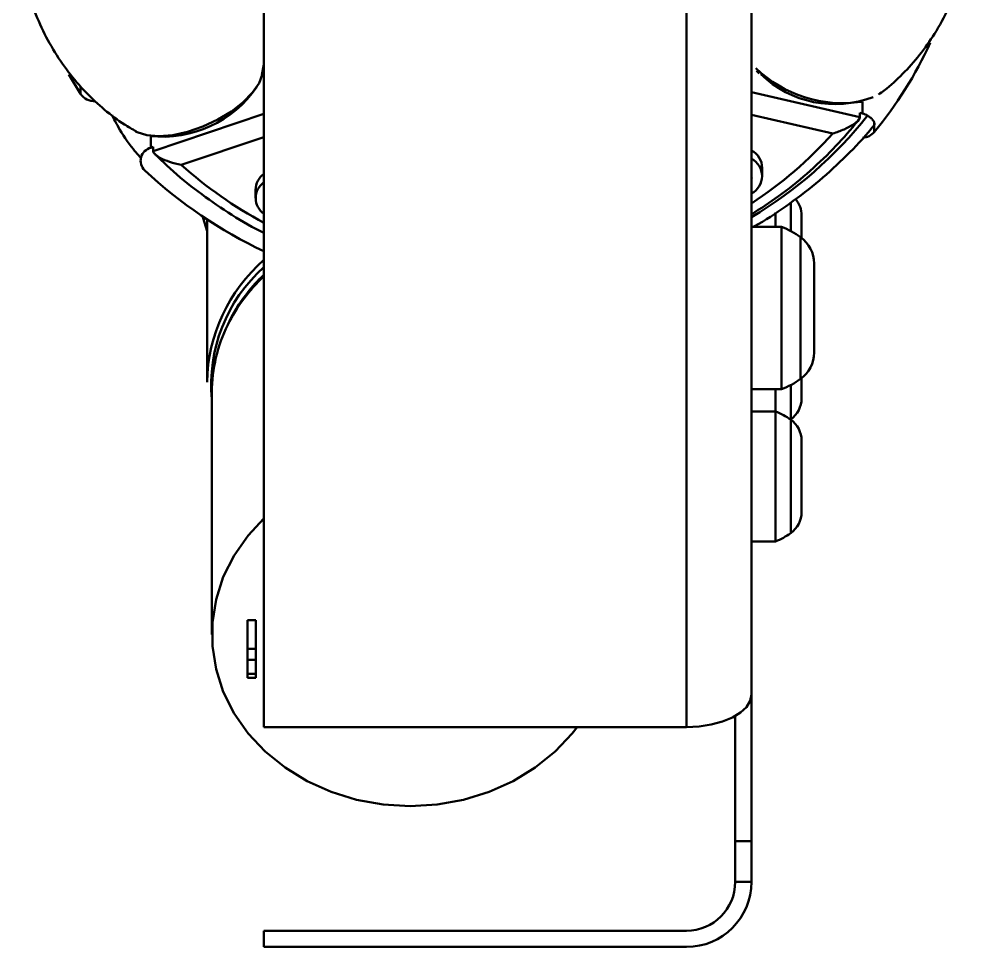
# Model space of a CAD drawing. Header units: millimetres. Extents: x 4430 to 5189, y 950 to 1287.
# Drawn here: x 4749 to 4807.6, y 1033.6 to 1090.7 of the extents above; entities that cross this region are included whole.
import ezdxf

# ---------------------------------------------------------------- set-up
doc = ezdxf.new("R2010")
doc.units = ezdxf.units.MM
doc.header["$LTSCALE"] = 0.5
doc.layers.add('BOL', color=7, linetype='Continuous', lineweight=50)

msp = doc.modelspace()

# ---------------------------------------------------------------- linework, layer by layer
at = {"layer": 'BOL'}
for p, q in [((4794.098, 1049.125), (4794.098, 1127.067)), ((4764.098, 1047.125), (4764.098, 1125.067)), ((4790.098, 1047.125), (4790.098, 1125.067)), ((4763.965, 1087.263), (4764.098, 1087.89)), ((4752.82, 1086.087), (4752.096, 1087.275)), ((4763.987, 1087.271), (4763.799, 1086.756)), ((4794.409, 1087.516), (4794.564, 1087.335)), ((4752.82, 1086.087), (4752.82, 1086.567)), ((4763.799, 1086.756), (4763.402, 1086.166)), ((4763.402, 1086.166), (4762.826, 1085.574)), ((4794.098, 1086.193), (4800.768, 1084.665)), ((4762.826, 1085.574), (4762.1, 1085.011)), ((4800.921, 1084.88), (4800.921, 1085.598)), ((4757.291, 1082.574), (4764.098, 1084.857)), ((4762.1, 1085.011), (4761.259, 1084.504)), ((4799.1, 1083.651), (4794.098, 1084.797)), ((4800.921, 1084.88), (4800.768, 1084.915)), ((4800.768, 1084.665), (4800.768, 1084.915)), ((4761.259, 1084.504), (4760.345, 1084.079)), ((4801.647, 1084.243), (4801.647, 1083.739)), ((4756.297, 1083.731), (4756.198, 1083.784)), ((4756.893, 1083.541), (4756.297, 1083.731)), ((4759.406, 1083.757), (4758.487, 1083.554)), ((4760.345, 1084.079), (4759.406, 1083.757)), ((4757.635, 1083.481), (4756.893, 1083.541)), ((4757.143, 1083.484), (4757.143, 1082.774)), ((4758.487, 1083.554), (4757.635, 1083.481)), ((4764.098, 1083.429), (4759.014, 1081.723)), ((4757.291, 1082.824), (4757.143, 1082.774)), ((4757.291, 1082.574), (4757.291, 1082.824)), ((4794.758, 1081.031), (4794.758, 1081.531)), ((4794.125, 1080.879), (4794.098, 1080.95)), ((4794.098, 1080.852), (4794.125, 1080.879)), ((4763.588, 1080.178), (4763.588, 1079.678)), ((4796.514, 1079.402), (4796.514, 1077.65)), ((4760.348, 1078.535), (4760.37, 1078.441)), ((4760.37, 1078.441), (4760.598, 1077.639)), ((4760.598, 1078.37), (4760.598, 1068.356)), ((4795.581, 1078.788), (4795.581, 1077.91)), ((4797.181, 1078.601), (4797.181, 1078.575)), ((4797.181, 1078.575), (4797.181, 1077.227)), ((4795.952, 1077.91), (4794.098, 1077.91)), ((4795.952, 1077.91), (4795.952, 1067.91)), ((4797.118, 1077.274), (4797.118, 1068.545)), ((4797.952, 1075.649), (4797.952, 1075.586)), ((4797.952, 1075.586), (4797.952, 1072.326)), ((4797.952, 1072.326), (4797.952, 1070.17)), ((4797.181, 1068.592), (4797.181, 1067.361)), ((4794.098, 1067.91), (4795.952, 1067.91)), ((4795.581, 1067.91), (4795.581, 1066.553)), ((4796.514, 1068.169), (4796.514, 1066.062)), ((4760.898, 1067.731), (4760.898, 1052.831)), ((4795.581, 1066.553), (4794.098, 1066.553)), ((4795.581, 1066.553), (4795.581, 1058.553)), ((4796.514, 1066.045), (4796.514, 1059.062)), ((4797.181, 1064.745), (4797.181, 1064.718)), ((4797.181, 1064.718), (4797.181, 1062.213)), ((4797.181, 1062.213), (4797.181, 1060.361)), ((4763.131, 1058.924), (4764.098, 1059.965)), ((4762.266, 1057.692), (4763.131, 1058.924)), ((4794.098, 1058.553), (4795.581, 1058.553)), ((4761.602, 1056.37), (4762.266, 1057.692)), ((4761.153, 1054.981), (4761.602, 1056.37)), ((4760.926, 1053.552), (4761.153, 1054.981)), ((4760.926, 1052.11), (4760.926, 1053.552)), ((4763.598, 1053.697), (4763.098, 1053.697)), ((4763.098, 1051.948), (4763.098, 1053.697)), ((4763.598, 1051.948), (4763.598, 1053.697)), ((4761.153, 1050.682), (4760.926, 1052.11)), ((4763.098, 1051.948), (4763.598, 1051.948)), ((4763.098, 1051.264), (4763.098, 1051.948)), ((4763.598, 1051.948), (4763.598, 1051.264)), ((4763.598, 1051.264), (4763.098, 1051.264)), ((4763.098, 1051.264), (4763.098, 1050.398)), ((4763.598, 1050.398), (4763.598, 1051.264)), ((4761.602, 1049.293), (4761.153, 1050.682)), ((4763.098, 1050.398), (4763.598, 1050.398)), ((4763.098, 1050.148), (4763.098, 1050.398)), ((4763.598, 1050.398), (4763.598, 1050.148)), ((4763.098, 1050.148), (4763.598, 1050.148)), ((4762.266, 1047.971), (4761.602, 1049.293)), ((4794.021, 1048.735), (4794.098, 1049.125)), ((4794.098, 1040.096), (4794.098, 1049.125)), ((4793.793, 1048.36), (4794.021, 1048.735)), ((4763.131, 1046.739), (4762.266, 1047.971)), ((4792.926, 1047.711), (4793.424, 1048.014)), ((4793.424, 1048.014), (4793.793, 1048.36)), ((4790.878, 1047.163), (4791.629, 1047.277)), ((4791.629, 1047.277), (4792.32, 1047.462)), ((4792.32, 1047.462), (4792.926, 1047.711)), ((4793.098, 1040.096), (4793.098, 1047.802)), ((4764.182, 1045.62), (4763.131, 1046.739)), ((4764.098, 1047.125), (4790.098, 1047.125)), ((4783.065, 1046.739), (4782.014, 1045.62)), ((4783.365, 1047.125), (4783.065, 1046.739)), ((4790.098, 1047.125), (4790.878, 1047.163)), ((4765.399, 1044.636), (4764.182, 1045.62)), ((4782.014, 1045.62), (4780.797, 1044.636)), ((4766.759, 1043.804), (4765.399, 1044.636)), ((4780.797, 1044.636), (4779.437, 1043.804)), ((4768.237, 1043.141), (4766.759, 1043.804)), ((4779.437, 1043.804), (4777.958, 1043.141)), ((4769.806, 1042.658), (4768.237, 1043.141)), ((4771.437, 1042.364), (4769.806, 1042.658)), ((4776.389, 1042.658), (4774.759, 1042.364)), ((4777.958, 1043.141), (4776.389, 1042.658)), ((4773.098, 1042.266), (4771.437, 1042.364)), ((4774.759, 1042.364), (4773.098, 1042.266)), ((4793.098, 1040.096), (4794.098, 1040.096)), ((4793.098, 1037.596), (4793.098, 1040.096)), ((4794.098, 1040.096), (4794.098, 1037.596)), ((4794.098, 1037.596), (4793.098, 1037.596)), ((4764.098, 1034.596), (4764.098, 1033.596)), ((4790.098, 1034.596), (4764.098, 1034.596)), ((4764.098, 1033.596), (4790.098, 1033.596))]:
    msp.add_line(p, q, dxfattribs=at)
for centre, radius, start, end in [((4782.99, 1099.293), 24.29, 320.18291, 335.53217), ((4799.712, 1093.261), 7.738, 226.27672, 278.50821), ((4799.231, 1091.99), 6.535, 225.77696, 291.13348), ((4757.838, 1090.529), 7.076, 264.01074, 325.47698), ((4753.67, 1086.683), 1.038, 215.02421, 272.67626), ((4800.684, 1083.83), 1.076, 58.69102, 77.24104), ((4780.485, 1101.26), 26.524, 300.88061, 321.50214), ((4780.361, 1100.395), 25.13, 303.13689, 318.21918), ((4800.859, 1084.424), 1.044, 275.41586, 318.97111), ((4757.335, 1081.975), 0.822, 103.50701, 226.44729), ((4793.509, 1081.505), 1.25, 1.18918, 61.76042), ((4793.529, 1081.031), 1.218, 297.87573, 62.12427), ((4776.484, 1102.522), 28.909, 227.00073, 244.62945), ((4776.469, 1101.223), 26.171, 228.16779, 241.79034), ((4764.818, 1080.158), 1.23, 124.72305, 179.03251), ((4764.799, 1079.678), 1.202, 125.68024, 234.31976), ((4795.581, 1078.601), 1.6, 0, 39.66891), ((4793.983, 1072.91), 5.373, 54.30754, 68.51369), ((4795.952, 1075.649), 2, 0, 54.30754), ((4770.834, 1068.159), 10.238, 131.14439, 178.89488), ((4770.555, 1068.19), 9.7, 131.7316, 185.41646), ((4771.276, 1067.207), 10.496, 133.14735, 153.5292), ((4770.271, 1067.708), 9.373, 153.53358, 179.85494), ((4795.952, 1070.17), 2, 305.69246, 0), ((4793.983, 1072.91), 5.373, 291.48631, 305.69246), ((4795.581, 1067.361), 1.6, 305.69246, 0), ((4794.006, 1062.553), 4.299, 54.30754, 68.51369), ((4795.581, 1064.745), 1.6, 0, 54.30754), ((4795.581, 1060.361), 1.6, 305.69246, 0), ((4794.006, 1062.553), 4.299, 291.48631, 305.69246), ((4790.098, 1037.596), 3, 270, 0), ((4790.098, 1037.596), 4, 270, 0)]:
    msp.add_arc(centre, radius, start, end, dxfattribs=at)
for points, knots in [([(4801.916, 1086.053), (4802.035, 1086.136), (4802.56, 1086.503), (4803.421, 1087.31), (4804.466, 1088.468), (4805.423, 1089.822), (4806.25, 1091.336), (4806.9, 1092.981), (4807.341, 1094.656), (4807.575, 1096.327), (4807.618, 1097.965), (4807.474, 1099.538), (4807.236, 1100.821), (4806.994, 1101.545), (4806.909, 1101.796)], [0, 0, 0, 0, 0.025609, 0.112877, 0.20201, 0.292343, 0.393483, 0.492852, 0.589947, 0.684711, 0.777039, 0.866786, 0.953679, 1, 1, 1, 1]), ([(4749.183, 1098.177), (4749.134, 1097.77), (4749.023, 1096.846), (4749.055, 1095.363), (4749.255, 1093.707), (4749.667, 1092.023), (4750.293, 1090.364), (4751.094, 1088.825), (4752.042, 1087.427), (4753.109, 1086.182), (4754.269, 1085.108), (4755.316, 1084.306), (4755.991, 1083.922), (4756.234, 1083.785)], [0, 0, 0, 0, 0.073389, 0.166853, 0.261421, 0.366767, 0.470172, 0.57118, 0.669739, 0.765757, 0.85908, 0.949412, 1, 1, 1, 1]), ([(4754.754, 1084.775), (4754.877, 1084.538), (4755.255, 1083.807), (4755.845, 1082.929), (4756.358, 1082.337), (4756.505, 1082.167)], [0, 0, 0, 0, 0.255753, 0.787299, 1, 1, 1, 1]), ([(4794.098, 1078.676), (4794.66, 1079.038), (4795.857, 1079.81), (4797.533, 1081.16), (4799.111, 1082.65), (4800.161, 1083.824), (4800.684, 1084.48), (4800.78, 1084.601)], [0, 0, 0, 0, 0.219072, 0.466267, 0.713353, 0.947051, 1, 1, 1, 1]), ([(4799.1, 1083.651), (4799.102, 1083.652), (4799.337, 1083.721), (4799.768, 1083.876), (4800.285, 1084.141), (4800.588, 1084.367), (4800.74, 1084.536), (4800.758, 1084.622), (4800.768, 1084.665)], [0, 0, 0, 0, 0.002976, 0.336053, 0.617232, 0.785578, 0.892371, 1, 1, 1, 1]), ([(4801.616, 1084.126), (4801.62, 1084.129), (4801.679, 1084.167), (4801.679, 1084.284), (4801.599, 1084.454), (4801.449, 1084.611), (4801.312, 1084.703), (4801.243, 1084.749)], [0, 0, 0, 0, 0.023826, 0.376943, 0.634159, 0.816642, 1, 1, 1, 1]), ([(4794.202, 1077.91), (4794.306, 1077.966), (4795.099, 1078.393), (4796.473, 1079.335), (4798.301, 1080.733), (4799.97, 1082.276), (4801.053, 1083.428), (4801.568, 1084.066), (4801.617, 1084.126)], [0, 0, 0, 0, 0.035564, 0.270657, 0.50568, 0.740612, 0.975427, 1, 1, 1, 1]), ([(4757.278, 1082.495), (4757.559, 1082.221), (4758.362, 1081.433), (4759.802, 1080.222), (4761.642, 1078.929), (4763.083, 1078.037), (4763.935, 1077.627), (4764.098, 1077.549)], [0, 0, 0, 0, 0.141805, 0.406876, 0.672088, 0.93744, 1, 1, 1, 1]), ([(4757.291, 1082.574), (4757.301, 1082.532), (4757.32, 1082.448), (4757.478, 1082.294), (4757.791, 1082.097), (4758.325, 1081.883), (4758.77, 1081.77), (4759.012, 1081.723), (4759.014, 1081.723)], [0, 0, 0, 0, 0.107622, 0.214417, 0.382766, 0.663945, 0.997026, 1, 1, 1, 1]), ([(4764.098, 1074.943), (4764.047, 1074.899), (4763.62, 1074.531), (4762.967, 1073.718), (4762.286, 1072.768), (4762.008, 1072.158), (4761.926, 1071.979)], [0, 0, 0, 0, 0.053086, 0.445747, 0.83757, 1, 1, 1, 1])]:
    msp.add_open_spline(points, degree=3, knots=knots, dxfattribs=at)

doc.saveas('drawing.dxf')
